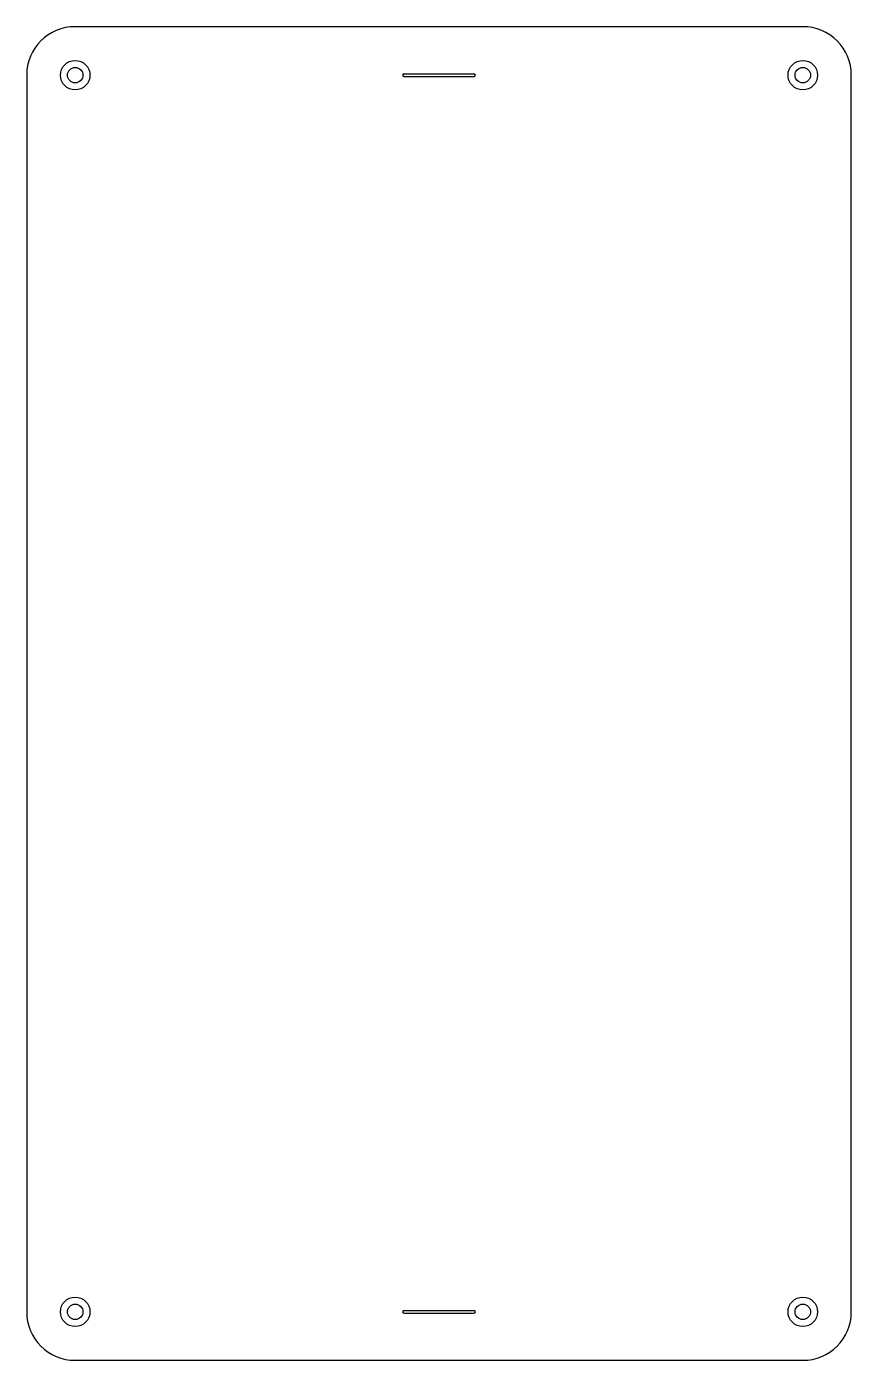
# Model space of a CAD drawing. Extents: x 0 to 170, y 0 to 275.
import ezdxf

# ---------------------------------------------------------------- set-up
doc = ezdxf.new("R2010")
doc.units = 0
doc.layers.get('0').update_dxf_attribs({"linetype": 'CONTINUOUS'})

msp = doc.modelspace()

# ---------------------------------------------------------------- linework, layer by layer
at = {"color": 7}
for p, q in [((160, 275), (10, 275)), ((0, 265), (0, 10)), ((77.8, 265.3), (92.2, 265.3)), ((77.8, 264.7), (92.2, 264.7)), ((170, 10), (170, 265)), ((77.8, 10.3), (92.2, 10.3)), ((77.8, 9.7), (92.2, 9.7)), ((10, 0), (160, 0))]:
    msp.add_line(p, q, dxfattribs=at)
for centre, radius in [((10, 265), 3.05), ((160, 265), 3.05), ((10, 265), 1.6), ((160, 265), 1.6), ((10, 10), 3.05), ((10, 10), 1.6), ((160, 10), 3.05), ((160, 10), 1.6)]:
    msp.add_circle(centre, radius, dxfattribs=at)
for centre, radius, start, end in [((10, 265), 10, 90, 180), ((160, 265), 10, 0, 90), ((77.8, 265), 0.3, 90, 270), ((92.2, 265), 0.3, 270, 450), ((10, 10), 10, 180, 270), ((77.8, 10), 0.3, 90, 270), ((92.2, 10), 0.3, 270, 450), ((160, 10), 10, 270, 360)]:
    msp.add_arc(centre, radius, start, end, dxfattribs=at)

doc.saveas('drawing.dxf')
